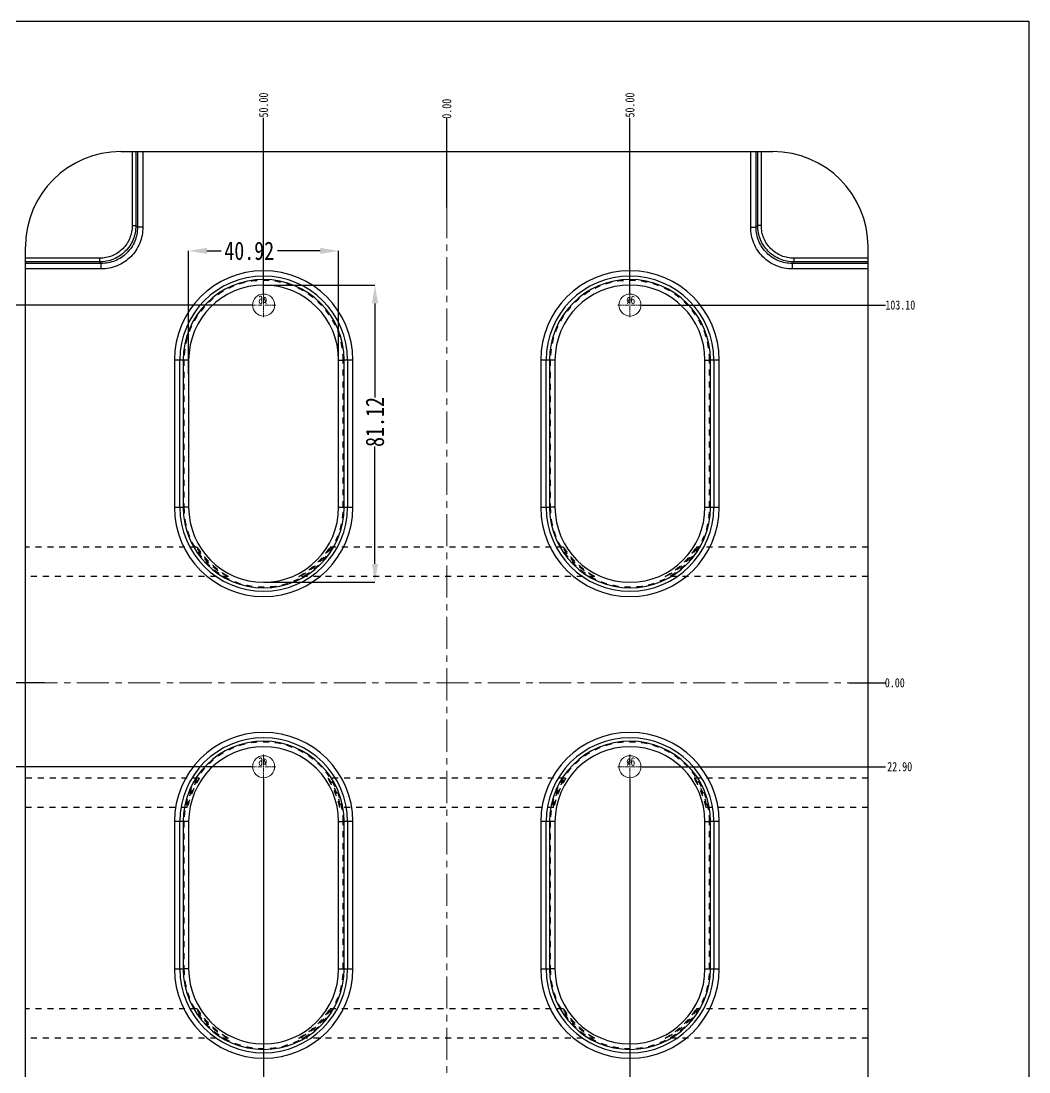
# Model space of a CAD drawing. Header units: millimetres. Extents: x 780 to 4422, y -1506 to 1268.
# Drawn here: x 2434.3 to 2709.4, y -655.5 to -368.7 of the extents above; entities that cross this region are included whole.
import ezdxf

# ---------------------------------------------------------------- set-up
doc = ezdxf.new("R2010")
doc.units = ezdxf.units.MM
doc.header["$LTSCALE"] = 16.335
doc.header["$PDMODE"] = 3
doc.header["$PDSIZE"] = 0.3125
doc.linetypes.add('CENTER', pattern=[0.6, 0.375, -0.075, 0.075, -0.075])
doc.linetypes.add('HIDDEN', pattern=[0.2, 0.1, -0.1])
doc.layers.get('0').update_dxf_attribs({"linetype": 'CONTINUOUS'})
doc.layers.get('Defpoints').update_dxf_attribs({"linetype": 'CONTINUOUS'})
for name, color, linetype, lineweight in [('center', 1, 'CENTER', 9), ('dim', 82, 'CONTINUOUS', 9), ('insert', 85, 'CONTINUOUS', 20)]:
    doc.layers.add(name, color=color, linetype=linetype, lineweight=lineweight)
doc.layers.add('DEFAULT_2', color=8, linetype='HIDDEN')
doc.styles.get("Standard").update_dxf_attribs({"font": 'txt', "width": 0.8})
doc.styles.add('TXT05', font='txt.shx', dxfattribs={"width": 0.5, "bigfont": 'gbcbig.shx'})
doc.dimstyles.get("Standard").update_dxf_attribs({"dimtxt": 0.15625, "dimasz": 0.1875, "dimexe": 0.125, "dimexo": 0.0625, "dimtad": 0, "dimtih": 1, "dimtoh": 1, "dimdsep": 46, "dimtxsty": 'Standard', "dimcen": 0.09, "dimadec": 0, "dimazin": 0, "dimtp": 0.01, "dimtm": 0.01, "dimtfac": 1, "dimtofl": 0, "dimtmove": 0, "dimatfit": 3, "dimfxl": 0, "dimtolj": 1, "dimarcsym": 0})

# ---------------------------------------------------------------- blocks, each defined once
blk = doc.blocks.new('csk_6')
at = {"layer": 'insert', "color": 1, "linetype": 'CENTER', "ltscale": 0.186593}
for p, q in [((0, -3.3), (0, 3.3)), ((-3.3, 0), (3.3, 0))]:
    blk.add_line(p, q, dxfattribs=at)
at = {"layer": 'insert'}
blk.add_circle((0, 0), 3, dxfattribs=at)
at = {"layer": 'insert', "color": 6, "style": 'TXT05', "width": 0.5}
blk.add_text('%%c6', height=2.16, dxfattribs=at).set_placement((-0.9, 0.3))
blk = doc.blocks.new('*D312')
at = {"layer": 'Defpoints', "color": 0}
for p in [(2550.5, -549.3), (2660.29, -549.3), (2670.3, -549.3)]:
    blk.add_point(p, dxfattribs=at)
at = {"layer": 'dim', "color": 4, "lineweight": -2}
blk.add_line((2660.29, -549.3), (2670.3, -549.3), dxfattribs=at)
at = {"layer": 'dim', "color": 6, "insert": (2672.8, -549.3), "char_height": 2.5, "attachment_point": 5}
blk.add_mtext('\\A1;0.00', dxfattribs=at)
blk = doc.blocks.new('*D320')
at = {"layer": 'Defpoints', "color": 0}
for p in [(2603.8, -446.2), (2670.3, -446.2), (2550.5, -549.3)]:
    blk.add_point(p, dxfattribs=at)
at = {"layer": 'dim', "color": 4, "lineweight": -2}
blk.add_line((2603.8, -446.2), (2670.3, -446.2), dxfattribs=at)
at = {"layer": 'dim', "color": 6, "insert": (2674.3, -446.2), "char_height": 2.5, "attachment_point": 5}
blk.add_mtext('\\A1;103.10', dxfattribs=at)
blk = doc.blocks.new('*D321')
at = {"layer": 'Defpoints', "color": 0}
for p in [(2550.5, -549.3), (2603.8, -572.2), (2670.3, -572.2)]:
    blk.add_point(p, dxfattribs=at)
at = {"layer": 'dim', "color": 4, "lineweight": -2}
blk.add_line((2603.8, -572.2), (2670.3, -572.2), dxfattribs=at)
at = {"layer": 'dim', "color": 6, "insert": (2674.14, -572.2), "char_height": 2.5, "attachment_point": 5}
blk.add_mtext('\\A1;22.90', dxfattribs=at)
blk = doc.blocks.new('*D313')
at = {"layer": 'Defpoints', "color": 0}
for p in [(2550.5, -395.11), (2550.5, -419.61), (2550.5, -549.3)]:
    blk.add_point(p, dxfattribs=at)
at = {"layer": 'dim', "color": 4, "lineweight": -2}
blk.add_line((2550.5, -419.61), (2550.5, -395.11), dxfattribs=at)
at = {"layer": 'dim', "color": 6, "insert": (2550.5, -392.61), "char_height": 2.5, "attachment_point": 5, "rotation": 90}
blk.add_mtext('\\A1;0.00', dxfattribs=at)
blk = doc.blocks.new('*D322')
at = {"layer": 'Defpoints', "color": 0}
for p in [(2600.5, -395.11), (2600.5, -442.9), (2550.5, -549.3)]:
    blk.add_point(p, dxfattribs=at)
at = {"layer": 'dim', "color": 4, "lineweight": -2}
blk.add_line((2600.5, -442.9), (2600.5, -395.11), dxfattribs=at)
at = {"layer": 'dim', "color": 6, "insert": (2600.5, -391.61), "char_height": 2.5, "attachment_point": 5, "rotation": 90}
blk.add_mtext('\\A1;50.00', dxfattribs=at)
blk = doc.blocks.new('*D314')
at = {"layer": 'Defpoints', "color": 0}
for p in [(2550.5, -549.3), (2550.5, -687.27), (2550.5, -698.99)]:
    blk.add_point(p, dxfattribs=at)
at = {"layer": 'dim', "color": 4, "lineweight": -2}
blk.add_line((2550.5, -687.27), (2550.5, -698.99), dxfattribs=at)
at = {"layer": 'dim', "color": 6, "insert": (2550.5, -701.49), "char_height": 2.5, "attachment_point": 5, "rotation": 90}
blk.add_mtext('\\A1;0.00', dxfattribs=at)
blk = doc.blocks.new('*D323')
at = {"layer": 'Defpoints', "color": 0}
for p in [(2550.5, -549.3), (2600.5, -575.5), (2600.5, -698.99)]:
    blk.add_point(p, dxfattribs=at)
at = {"layer": 'dim', "color": 4, "lineweight": -2}
blk.add_line((2600.5, -575.5), (2600.5, -698.99), dxfattribs=at)
at = {"layer": 'dim', "color": 6, "insert": (2600.5, -702.49), "char_height": 2.5, "attachment_point": 5, "rotation": 90}
blk.add_mtext('\\A1;50.00', dxfattribs=at)
blk = doc.blocks.new('*D315')
at = {"layer": 'Defpoints', "color": 0}
for p in [(2430.7, -549.3), (2440.71, -549.3), (2550.5, -549.3)]:
    blk.add_point(p, dxfattribs=at)
at = {"layer": 'dim', "color": 4, "lineweight": -2}
blk.add_line((2440.71, -549.3), (2430.7, -549.3), dxfattribs=at)
at = {"layer": 'dim', "color": 6, "insert": (2428.2, -549.3), "char_height": 2.5, "attachment_point": 5}
blk.add_mtext('\\A1;0.00', dxfattribs=at)
blk = doc.blocks.new('*D316')
at = {"layer": 'Defpoints', "color": 0}
for p in [(2430.7, -446.2), (2497.2, -446.2), (2550.5, -549.3)]:
    blk.add_point(p, dxfattribs=at)
at = {"layer": 'dim', "color": 4, "lineweight": -2}
blk.add_line((2497.2, -446.2), (2430.7, -446.2), dxfattribs=at)
at = {"layer": 'dim', "color": 6, "insert": (2426.7, -446.2), "char_height": 2.5, "attachment_point": 5}
blk.add_mtext('\\A1;103.10', dxfattribs=at)
blk = doc.blocks.new('*D317')
at = {"layer": 'Defpoints', "color": 0}
for p in [(2550.5, -549.3), (2430.7, -572.2), (2497.2, -572.2)]:
    blk.add_point(p, dxfattribs=at)
at = {"layer": 'dim', "color": 4, "lineweight": -2}
blk.add_line((2497.2, -572.2), (2430.7, -572.2), dxfattribs=at)
at = {"layer": 'dim', "color": 6, "insert": (2426.87, -572.2), "char_height": 2.5, "attachment_point": 5}
blk.add_mtext('\\A1;22.90', dxfattribs=at)
blk = doc.blocks.new('*D318')
at = {"layer": 'Defpoints', "color": 0}
for p in [(2500.5, -395.11), (2500.5, -442.9), (2550.5, -549.3)]:
    blk.add_point(p, dxfattribs=at)
at = {"layer": 'dim', "color": 4, "lineweight": -2}
blk.add_line((2500.5, -442.9), (2500.5, -395.11), dxfattribs=at)
at = {"layer": 'dim', "color": 6, "insert": (2500.5, -391.61), "char_height": 2.5, "attachment_point": 5, "rotation": 90}
blk.add_mtext('\\A1;50.00', dxfattribs=at)
blk = doc.blocks.new('*D319')
at = {"layer": 'Defpoints', "color": 0}
for p in [(2550.5, -549.3), (2500.5, -575.5), (2500.5, -698.99)]:
    blk.add_point(p, dxfattribs=at)
at = {"layer": 'dim', "color": 4, "lineweight": -2}
blk.add_line((2500.5, -575.5), (2500.5, -698.99), dxfattribs=at)
at = {"layer": 'dim', "color": 6, "insert": (2500.5, -702.49), "char_height": 2.5, "attachment_point": 5, "rotation": 90}
blk.add_mtext('\\A1;50.00', dxfattribs=at)
blk = doc.blocks.new('*D331')
at = {"color": 4, "lineweight": -2}
for p, q in [((2500.5, -440.74), (2530.9, -440.74)), ((2530.9, -445.74), (2530.9, -471.46)), ((2530.9, -516.86), (2530.9, -484.79)), ((2500.5, -521.86), (2530.9, -521.86))]:
    blk.add_line(p, q, dxfattribs=at)
at = {"color": 4}
for points in [[(2530.07, -445.74), (2531.74, -445.74), (2530.9, -440.74)], [(2530.07, -516.86), (2531.74, -516.86), (2530.9, -521.86)]]:
    blk.add_solid(points, dxfattribs=at)
at = {"layer": 'Defpoints', "color": 0}
for p in [(2500.5, -440.74), (2500.5, -521.86), (2530.9, -521.86)]:
    blk.add_point(p, dxfattribs=at)
at = {"color": 6, "insert": (2530.9, -478.12), "char_height": 5, "attachment_point": 5, "rotation": 90}
blk.add_mtext('\\A1;81.12', dxfattribs=at)
blk = doc.blocks.new('*D332')
at = {"color": 4, "lineweight": -2}
for p, q in [((2480.04, -464.94), (2480.04, -431.42)), ((2485.04, -431.42), (2488.92, -431.42)), ((2515.96, -431.42), (2504.25, -431.42)), ((2520.96, -464.94), (2520.96, -431.42))]:
    blk.add_line(p, q, dxfattribs=at)
at = {"color": 4}
for points in [[(2485.04, -430.58), (2485.04, -432.25), (2480.04, -431.42)], [(2515.96, -430.58), (2515.96, -432.25), (2520.96, -431.42)]]:
    blk.add_solid(points, dxfattribs=at)
at = {"layer": 'Defpoints', "color": 0}
for p in [(2480.04, -431.42), (2480.04, -464.94), (2520.96, -464.94)]:
    blk.add_point(p, dxfattribs=at)
at = {"color": 6, "insert": (2496.58, -431.42), "char_height": 5, "attachment_point": 5}
blk.add_mtext('\\A1;40.92', dxfattribs=at)

msp = doc.modelspace()

# ---------------------------------------------------------------- linework, layer by layer
at = {"color": 7, "linetype": 'Continuous'}
for p, q in [((2461.503, -404.298), (2639.503, -404.298)), ((2464.636, -404.298), (2464.636, -424.518)), ((2465.626, -404.298), (2465.626, -424.518)), ((2466.055, -404.298), (2466.055, -424.947)), ((2467.54, -404.298), (2467.54, -424.947)), ((2633.466, -424.947), (2633.466, -404.298)), ((2634.952, -424.947), (2634.952, -404.298)), ((2635.38, -424.518), (2635.38, -404.298)), ((2636.37, -424.518), (2636.37, -404.298)), ((2464.636, -424.518), (2465.626, -424.518)), ((2465.626, -424.518), (2466.055, -424.947)), ((2635.38, -424.518), (2634.952, -424.947)), ((2636.37, -424.518), (2635.38, -424.518)), ((2467.54, -424.947), (2466.055, -424.947)), ((2633.466, -424.947), (2634.952, -424.947)), ((2435.503, -668.298), (2435.503, -430.298)), ((2665.503, -668.298), (2665.503, -430.298)), ((2455.724, -433.431), (2435.503, -433.431)), ((2455.724, -434.421), (2435.503, -434.421)), ((2456.152, -434.849), (2435.503, -434.849)), ((2455.724, -433.431), (2455.724, -434.421)), ((2455.724, -434.421), (2456.152, -434.849)), ((2456.152, -436.335), (2456.152, -434.849)), ((2645.283, -434.421), (2644.854, -434.849)), ((2644.854, -436.335), (2644.854, -434.849)), ((2665.503, -434.849), (2644.854, -434.849)), ((2645.283, -433.431), (2645.283, -434.421)), ((2665.503, -433.431), (2645.283, -433.431)), ((2665.503, -434.421), (2645.283, -434.421)), ((2456.152, -436.335), (2435.503, -436.335)), ((2665.503, -436.335), (2644.854, -436.335)), ((2476.138, -461.198), (2476.138, -501.398)), ((2478.53, -461.198), (2476.138, -461.198)), ((2477.611, -501.398), (2477.611, -461.198)), ((2478.53, -461.198), (2478.53, -501.398)), ((2522.477, -501.398), (2522.477, -461.198)), ((2524.868, -461.198), (2522.477, -461.198)), ((2523.395, -461.198), (2523.395, -501.398)), ((2524.868, -501.398), (2524.868, -461.198)), ((2576.138, -461.198), (2576.138, -501.398)), ((2578.53, -461.198), (2576.138, -461.198)), ((2577.611, -501.398), (2577.611, -461.198)), ((2578.53, -461.198), (2578.53, -501.398)), ((2622.477, -501.398), (2622.477, -461.198)), ((2624.868, -461.198), (2622.477, -461.198)), ((2623.395, -461.198), (2623.395, -501.398)), ((2624.868, -501.398), (2624.868, -461.198)), ((2476.138, -501.398), (2478.53, -501.398)), ((2522.477, -501.398), (2524.868, -501.398)), ((2576.138, -501.398), (2578.53, -501.398)), ((2622.477, -501.398), (2624.868, -501.398)), ((2476.138, -587.198), (2476.138, -627.398)), ((2478.53, -587.198), (2476.138, -587.198)), ((2477.611, -627.398), (2477.611, -587.198)), ((2478.53, -587.198), (2478.53, -627.398)), ((2522.477, -627.398), (2522.477, -587.198)), ((2524.868, -587.198), (2522.477, -587.198)), ((2523.395, -587.198), (2523.395, -627.398)), ((2524.868, -627.398), (2524.868, -587.198)), ((2578.53, -587.198), (2576.138, -587.198)), ((2576.138, -587.198), (2576.138, -627.398)), ((2577.611, -627.398), (2577.611, -587.198)), ((2578.53, -587.198), (2578.53, -627.398)), ((2624.868, -587.198), (2622.477, -587.198)), ((2622.477, -627.398), (2622.477, -587.198)), ((2623.395, -587.198), (2623.395, -627.398)), ((2624.868, -627.398), (2624.868, -587.198)), ((2476.138, -627.398), (2478.53, -627.398)), ((2522.477, -627.398), (2524.868, -627.398)), ((2576.138, -627.398), (2578.53, -627.398)), ((2622.477, -627.398), (2624.868, -627.398))]:
    msp.add_line(p, q, dxfattribs=at)
at = {"color": 2, "linetype": 'Continuous'}
for p, q in [((2480.042, -461.198), (2480.042, -501.398)), ((2520.965, -501.398), (2520.965, -461.198)), ((2580.042, -461.198), (2580.042, -501.398)), ((2620.965, -501.398), (2620.965, -461.198)), ((2480.042, -587.198), (2480.042, -627.398)), ((2520.965, -627.398), (2520.965, -587.198)), ((2580.042, -587.198), (2580.042, -627.398)), ((2620.965, -627.398), (2620.965, -587.198))]:
    msp.add_line(p, q, dxfattribs=at)
msp.add_lwpolyline([(2294.875, -368.669), (2709.429, -368.669), (2709.429, -817.782), (2294.875, -817.782)], close=True)
at = {"color": 7, "linetype": 'Continuous'}
for centre, radius, start, end in [((2461.503, -430.298), 26, 90, 180), ((2639.503, -430.298), 26, 0, 90), ((2500.503, -461.198), 24.365, 0, 180), ((2500.503, -461.198), 22.892, 0, 180), ((2600.503, -461.198), 24.365, 0, 180), ((2600.503, -461.198), 22.892, 0, 180), ((2500.503, -461.198), 21.973, 0, 180), ((2600.503, -461.198), 21.973, 0, 180), ((2500.503, -501.398), 24.365, 180, 0), ((2500.503, -501.398), 22.892, 180, 0), ((2500.503, -501.398), 21.973, 180, 0), ((2600.503, -501.398), 24.365, 180, 0), ((2600.503, -501.398), 22.892, 180, 0), ((2600.503, -501.398), 21.973, 180, 0), ((2500.503, -587.198), 24.365, 0, 180), ((2500.503, -587.198), 22.892, 0, 180), ((2600.503, -587.198), 24.365, 0, 180), ((2600.503, -587.198), 22.892, 0, 180), ((2500.503, -587.198), 21.973, 0, 180), ((2600.503, -587.198), 21.973, 0, 180), ((2500.503, -627.398), 24.365, 180, 0), ((2500.503, -627.398), 22.892, 180, 0), ((2500.503, -627.398), 21.973, 180, 0), ((2600.503, -627.398), 24.365, 180, 0), ((2600.503, -627.398), 22.892, 180, 0), ((2600.503, -627.398), 21.973, 180, 0)]:
    msp.add_arc(centre, radius, start, end, dxfattribs=at)
at = {"color": 2, "linetype": 'Continuous'}
for centre, start, end in [((2500.503, -461.198), 0, 180), ((2600.503, -461.198), 0, 180), ((2500.503, -501.398), 180, 0), ((2600.503, -501.398), 180, 0), ((2500.503, -587.198), 0, 180), ((2600.503, -587.198), 0, 180), ((2500.503, -627.398), 180, 0), ((2600.503, -627.398), 180, 0)]:
    msp.add_arc(centre, 20.461, start, end, dxfattribs=at)
at = {"color": 7, "linetype": 'Continuous'}
for points, knots in [([(2465.626, -424.518), (2465.625, -425.166), (2465.497, -426.465), (2464.932, -428.336), (2464.012, -430.061), (2462.772, -431.572), (2461.261, -432.81), (2459.537, -433.728), (2457.668, -434.292), (2456.371, -434.42), (2455.724, -434.421)], [0, 0, 0, 0, 0.1250891, 0.2501983, 0.3752404, 0.5002489, 0.6252094, 0.7501375, 0.8750523, 1, 1, 1, 1]), ([(2464.636, -424.518), (2464.636, -425.102), (2464.523, -426.271), (2464.017, -427.958), (2463.19, -429.513), (2462.075, -430.874), (2460.713, -431.988), (2459.159, -432.813), (2457.475, -433.318), (2456.306, -433.431), (2455.724, -433.431)], [0, 0, 0, 0, 0.1250949, 0.2502055, 0.3752456, 0.5002499, 0.6252059, 0.7501311, 0.8750468, 1, 1, 1, 1]), ([(2645.283, -434.421), (2644.635, -434.42), (2643.336, -434.291), (2641.465, -433.726), (2639.74, -432.806), (2638.229, -431.567), (2636.991, -430.056), (2636.073, -428.331), (2635.509, -426.462), (2635.381, -425.165), (2635.38, -424.518)], [0, 0, 0, 0, 0.1250891, 0.2501983, 0.3752404, 0.5002489, 0.6252094, 0.7501375, 0.8750523, 1, 1, 1, 1]), ([(2645.283, -433.431), (2644.699, -433.431), (2643.529, -433.317), (2641.843, -432.811), (2640.288, -431.985), (2638.927, -430.869), (2637.812, -429.508), (2636.988, -427.954), (2636.483, -426.269), (2636.37, -425.101), (2636.37, -424.518)], [0, 0, 0, 0, 0.1250949, 0.2502055, 0.3752456, 0.5002499, 0.6252059, 0.7501311, 0.8750468, 1, 1, 1, 1]), ([(2466.055, -424.947), (2466.056, -425.595), (2465.935, -426.895), (2465.378, -428.772), (2464.463, -430.503), (2463.223, -432.018), (2461.708, -433.258), (2459.977, -434.173), (2458.101, -434.729), (2456.8, -434.851), (2456.152, -434.849)], [0, 0, 0, 0, 0.1249889, 0.2500168, 0.3750169, 0.5000352, 0.6250389, 0.7500061, 0.8750081, 1, 1, 1, 1]), ([(2467.54, -424.947), (2467.54, -425.691), (2467.396, -427.185), (2466.75, -429.339), (2465.695, -431.325), (2464.27, -433.065), (2462.53, -434.49), (2460.544, -435.545), (2458.39, -436.19), (2456.897, -436.335), (2456.152, -436.335)], [0, 0, 0, 0, 0.125, 0.2500298, 0.3750251, 0.5000349, 0.6250302, 0.749993, 0.874997, 1, 1, 1, 1]), ([(2644.854, -436.335), (2644.11, -436.335), (2642.616, -436.19), (2640.462, -435.545), (2638.476, -434.489), (2636.736, -433.065), (2635.311, -431.325), (2634.256, -429.338), (2633.611, -427.185), (2633.466, -425.691), (2633.466, -424.947)], [0, 0, 0, 0, 0.125, 0.2500298, 0.3750251, 0.5000349, 0.6250302, 0.749993, 0.874997, 1, 1, 1, 1]), ([(2644.854, -434.849), (2644.206, -434.851), (2642.905, -434.729), (2641.029, -434.172), (2639.298, -433.257), (2637.782, -432.018), (2636.543, -430.502), (2635.628, -428.771), (2635.072, -426.895), (2634.95, -425.595), (2634.952, -424.947)], [0, 0, 0, 0, 0.1249889, 0.2500168, 0.3750169, 0.5000352, 0.6250389, 0.7500061, 0.8750081, 1, 1, 1, 1])]:
    msp.add_open_spline(points, degree=3, knots=knots, dxfattribs=at)
at = {"layer": 'center', "color": 1, "linetype": 'CENTER', "ltscale": 1.430548}
for p, q in [((2550.503, -694.298), (2550.503, -404.298)), ((2435.503, -549.298), (2665.503, -549.298))]:
    msp.add_line(p, q, dxfattribs=at)
at = {"layer": 'DEFAULT_2', "color": 8, "linetype": 'HIDDEN'}
for p, q in [((2478.768, -461.198), (2478.768, -501.398)), ((2480.042, -461.198), (2478.768, -461.198)), ((2520.965, -461.198), (2522.238, -461.198)), ((2522.238, -501.398), (2522.238, -461.198)), ((2578.768, -461.198), (2578.768, -501.398)), ((2580.042, -461.198), (2578.768, -461.198)), ((2620.965, -461.198), (2622.238, -461.198)), ((2622.238, -501.398), (2622.238, -461.198)), ((2480.042, -501.398), (2478.768, -501.398)), ((2520.965, -501.398), (2522.238, -501.398)), ((2580.042, -501.398), (2578.768, -501.398)), ((2620.965, -501.398), (2622.238, -501.398)), ((2482.307, -512.298), (2435.503, -512.298)), ((2582.307, -512.298), (2518.699, -512.298)), ((2665.503, -512.298), (2618.699, -512.298)), ((2490.875, -520.298), (2435.503, -520.298)), ((2590.875, -520.298), (2510.131, -520.298)), ((2665.503, -520.298), (2610.131, -520.298)), ((2482.945, -575.298), (2435.503, -575.298)), ((2582.945, -575.298), (2518.061, -575.298)), ((2665.503, -575.298), (2618.061, -575.298)), ((2479.654, -583.298), (2435.503, -583.298)), ((2579.654, -583.298), (2521.352, -583.298)), ((2665.503, -583.298), (2621.352, -583.298)), ((2478.768, -587.198), (2478.768, -627.398)), ((2480.042, -587.198), (2478.768, -587.198)), ((2520.965, -587.198), (2522.238, -587.198)), ((2522.238, -627.398), (2522.238, -587.198)), ((2580.042, -587.198), (2578.768, -587.198)), ((2578.768, -587.198), (2578.768, -627.398)), ((2620.965, -587.198), (2622.238, -587.198)), ((2622.238, -627.398), (2622.238, -587.198)), ((2480.042, -627.398), (2478.768, -627.398)), ((2520.965, -627.398), (2522.238, -627.398)), ((2580.042, -627.398), (2578.768, -627.398)), ((2620.965, -627.398), (2622.238, -627.398)), ((2482.307, -638.298), (2435.503, -638.298)), ((2582.307, -638.298), (2518.699, -638.298)), ((2665.503, -638.298), (2618.699, -638.298)), ((2490.875, -646.298), (2435.503, -646.298)), ((2590.875, -646.298), (2510.131, -646.298)), ((2665.503, -646.298), (2610.131, -646.298))]:
    msp.add_line(p, q, dxfattribs=at)
for centre, start, end in [((2500.503, -461.198), 360, 180), ((2600.503, -461.198), 360, 180), ((2500.503, -501.398), 180, 0), ((2600.503, -501.398), 180, 0), ((2500.503, -587.198), 360, 180), ((2600.503, -587.198), 360, 180), ((2500.503, -627.398), 180, 0), ((2600.503, -627.398), 180, 0)]:
    msp.add_arc(centre, 21.735, start, end, dxfattribs=at)
for points, knots in [([(2490.875, -520.298), (2490.864, -520.298), (2490.832, -520.287), (2490.773, -520.266), (2490.69, -520.231), (2490.543, -520.166), (2490.325, -520.063), (2490.035, -519.916), (2489.716, -519.745), (2489.254, -519.484), (2488.652, -519.117), (2487.921, -518.624), (2487.182, -518.074), (2486.448, -517.472), (2485.731, -516.822), (2485.04, -516.132), (2484.39, -515.412), (2483.795, -514.684), (2483.351, -514.08), (2483.038, -513.618), (2482.837, -513.306), (2482.666, -513.025), (2482.525, -512.78), (2482.421, -512.589), (2482.345, -512.428), (2482.315, -512.366), (2482.297, -512.298), (2482.307, -512.298)], [0, 0, 0, 0, 0.0028823, 0.008274, 0.0158617, 0.0253176, 0.048712, 0.0763695, 0.1069498, 0.13966, 0.2095999, 0.2838047, 0.3610863, 0.4406935, 0.5219553, 0.60406, 0.6858437, 0.7653898, 0.8399159, 0.8740558, 0.9053553, 0.9331574, 0.9568009, 0.975714, 0.9893819, 0.9974473, 1, 1, 1, 1]), ([(2482.307, -512.298), (2482.313, -512.298), (2482.327, -512.309), (2482.349, -512.331), (2482.381, -512.369), (2482.442, -512.445), (2482.537, -512.575), (2482.674, -512.766), (2482.842, -513.001), (2483.037, -513.272), (2483.258, -513.573), (2483.593, -514.016), (2484.057, -514.6), (2484.664, -515.31), (2485.32, -516.018), (2486.011, -516.704), (2486.726, -517.356), (2487.454, -517.966), (2488.184, -518.529), (2488.792, -518.961), (2489.267, -519.28), (2489.608, -519.5), (2489.932, -519.703), (2490.232, -519.885), (2490.461, -520.023), (2490.621, -520.119), (2490.706, -520.171), (2490.764, -520.207), (2490.799, -520.23), (2490.829, -520.249), (2490.851, -520.265), (2490.868, -520.279), (2490.877, -520.287), (2490.883, -520.297), (2490.877, -520.298), (2490.875, -520.298)], [0, 0, 0, 0, 0.0013796, 0.0041225, 0.0082679, 0.0137984, 0.0288893, 0.0489822, 0.0735265, 0.1019564, 0.1336739, 0.168077, 0.2428255, 0.3225857, 0.4047047, 0.4873584, 0.5693535, 0.649802, 0.7279459, 0.8028803, 0.8387236, 0.8731384, 0.905662, 0.935654, 0.962011, 0.9733476, 0.9830304, 0.9871438, 0.9907148, 0.9937078, 0.9960974, 0.9978614, 0.9989854, 0.9995058, 1, 1, 1, 1]), ([(2510.131, -520.298), (2510.129, -520.298), (2510.123, -520.297), (2510.129, -520.287), (2510.138, -520.279), (2510.155, -520.265), (2510.178, -520.249), (2510.207, -520.23), (2510.243, -520.207), (2510.301, -520.171), (2510.385, -520.119), (2510.546, -520.023), (2510.775, -519.885), (2511.074, -519.703), (2511.398, -519.5), (2511.739, -519.28), (2512.215, -518.961), (2512.823, -518.529), (2513.553, -517.966), (2514.28, -517.356), (2514.995, -516.704), (2515.687, -516.018), (2516.343, -515.31), (2516.949, -514.6), (2517.413, -514.016), (2517.748, -513.573), (2517.969, -513.272), (2518.165, -513.001), (2518.332, -512.766), (2518.469, -512.575), (2518.565, -512.445), (2518.625, -512.369), (2518.657, -512.331), (2518.68, -512.309), (2518.694, -512.298), (2518.699, -512.298)], [0, 0, 0, 0, 0.0004941, 0.0010146, 0.0021388, 0.0039029, 0.0062927, 0.0092856, 0.0128564, 0.0169695, 0.0266521, 0.0379894, 0.0643486, 0.0943404, 0.1268646, 0.1612776, 0.1971199, 0.2720525, 0.3501952, 0.4306424, 0.5126358, 0.5952888, 0.6774065, 0.7571706, 0.8319211, 0.8663257, 0.8980438, 0.9264739, 0.9510181, 0.9711107, 0.9862012, 0.9917318, 0.9958773, 0.9986204, 1, 1, 1, 1]), ([(2518.699, -512.298), (2518.709, -512.298), (2518.691, -512.366), (2518.661, -512.428), (2518.585, -512.589), (2518.481, -512.78), (2518.341, -513.025), (2518.17, -513.306), (2517.969, -513.618), (2517.655, -514.079), (2517.211, -514.684), (2516.617, -515.412), (2515.966, -516.132), (2515.276, -516.822), (2514.558, -517.472), (2513.824, -518.074), (2513.085, -518.624), (2512.354, -519.117), (2511.752, -519.484), (2511.29, -519.745), (2510.971, -519.916), (2510.681, -520.063), (2510.463, -520.166), (2510.316, -520.231), (2510.233, -520.266), (2510.174, -520.287), (2510.142, -520.298), (2510.131, -520.298)], [0, 0, 0, 0, 0.0025523, 0.0106166, 0.024282, 0.0431899, 0.0668305, 0.094629, 0.1259239, 0.1600617, 0.2345919, 0.3141414, 0.39593, 0.4780386, 0.5593032, 0.6389129, 0.7161961, 0.7904025, 0.8603442, 0.8930523, 0.9236321, 0.9512876, 0.9746819, 0.9841381, 0.991726, 0.9971177, 1, 1, 1, 1]), ([(2590.875, -520.298), (2590.864, -520.298), (2590.832, -520.287), (2590.773, -520.266), (2590.69, -520.231), (2590.543, -520.166), (2590.325, -520.063), (2590.035, -519.916), (2589.716, -519.745), (2589.254, -519.484), (2588.652, -519.117), (2587.921, -518.624), (2587.182, -518.074), (2586.448, -517.472), (2585.731, -516.822), (2585.04, -516.132), (2584.39, -515.412), (2583.795, -514.684), (2583.351, -514.08), (2583.038, -513.618), (2582.837, -513.306), (2582.666, -513.025), (2582.525, -512.78), (2582.421, -512.589), (2582.345, -512.428), (2582.315, -512.366), (2582.297, -512.298), (2582.307, -512.298)], [0, 0, 0, 0, 0.0028823, 0.008274, 0.0158617, 0.0253176, 0.048712, 0.0763695, 0.1069498, 0.13966, 0.2095999, 0.2838047, 0.3610863, 0.4406935, 0.5219553, 0.60406, 0.6858437, 0.7653898, 0.8399159, 0.8740558, 0.9053553, 0.9331574, 0.9568009, 0.975714, 0.9893819, 0.9974473, 1, 1, 1, 1]), ([(2582.307, -512.298), (2582.313, -512.298), (2582.327, -512.309), (2582.349, -512.331), (2582.381, -512.369), (2582.442, -512.445), (2582.537, -512.575), (2582.674, -512.766), (2582.842, -513.001), (2583.037, -513.272), (2583.258, -513.573), (2583.593, -514.016), (2584.057, -514.6), (2584.664, -515.31), (2585.32, -516.018), (2586.011, -516.704), (2586.726, -517.356), (2587.454, -517.966), (2588.184, -518.529), (2588.792, -518.961), (2589.267, -519.28), (2589.608, -519.5), (2589.932, -519.703), (2590.232, -519.885), (2590.461, -520.023), (2590.621, -520.119), (2590.706, -520.171), (2590.764, -520.207), (2590.799, -520.23), (2590.829, -520.249), (2590.851, -520.265), (2590.868, -520.279), (2590.877, -520.287), (2590.883, -520.297), (2590.877, -520.298), (2590.875, -520.298)], [0, 0, 0, 0, 0.0013796, 0.0041225, 0.0082679, 0.0137984, 0.0288893, 0.0489822, 0.0735265, 0.1019564, 0.1336739, 0.168077, 0.2428255, 0.3225857, 0.4047047, 0.4873584, 0.5693535, 0.649802, 0.7279459, 0.8028803, 0.8387236, 0.8731384, 0.905662, 0.935654, 0.962011, 0.9733476, 0.9830304, 0.9871438, 0.9907148, 0.9937078, 0.9960974, 0.9978614, 0.9989854, 0.9995058, 1, 1, 1, 1]), ([(2610.131, -520.298), (2610.129, -520.298), (2610.123, -520.297), (2610.129, -520.287), (2610.138, -520.279), (2610.155, -520.265), (2610.178, -520.249), (2610.207, -520.23), (2610.243, -520.207), (2610.301, -520.171), (2610.385, -520.119), (2610.546, -520.023), (2610.775, -519.885), (2611.074, -519.703), (2611.398, -519.5), (2611.739, -519.28), (2612.215, -518.961), (2612.823, -518.529), (2613.553, -517.966), (2614.28, -517.356), (2614.995, -516.704), (2615.687, -516.018), (2616.343, -515.31), (2616.949, -514.6), (2617.413, -514.016), (2617.748, -513.573), (2617.969, -513.272), (2618.165, -513.001), (2618.332, -512.766), (2618.469, -512.575), (2618.565, -512.445), (2618.625, -512.369), (2618.657, -512.331), (2618.68, -512.309), (2618.694, -512.298), (2618.699, -512.298)], [0, 0, 0, 0, 0.0004941, 0.0010146, 0.0021388, 0.0039029, 0.0062927, 0.0092856, 0.0128564, 0.0169695, 0.0266521, 0.0379894, 0.0643486, 0.0943404, 0.1268646, 0.1612776, 0.1971199, 0.2720525, 0.3501952, 0.4306424, 0.5126358, 0.5952888, 0.6774065, 0.7571706, 0.8319211, 0.8663257, 0.8980438, 0.9264739, 0.9510181, 0.9711107, 0.9862012, 0.9917318, 0.9958773, 0.9986204, 1, 1, 1, 1]), ([(2618.699, -512.298), (2618.709, -512.298), (2618.691, -512.366), (2618.661, -512.428), (2618.585, -512.589), (2618.481, -512.78), (2618.341, -513.025), (2618.17, -513.306), (2617.969, -513.618), (2617.655, -514.079), (2617.211, -514.684), (2616.617, -515.412), (2615.966, -516.132), (2615.276, -516.822), (2614.558, -517.472), (2613.824, -518.074), (2613.085, -518.624), (2612.354, -519.117), (2611.752, -519.484), (2611.29, -519.745), (2610.971, -519.916), (2610.681, -520.063), (2610.463, -520.166), (2610.316, -520.231), (2610.233, -520.266), (2610.174, -520.287), (2610.142, -520.298), (2610.131, -520.298)], [0, 0, 0, 0, 0.0025523, 0.0106166, 0.024282, 0.0431899, 0.0668305, 0.094629, 0.1259239, 0.1600617, 0.2345919, 0.3141414, 0.39593, 0.4780386, 0.5593032, 0.6389129, 0.7161961, 0.7904025, 0.8603442, 0.8930523, 0.9236321, 0.9512876, 0.9746819, 0.9841381, 0.991726, 0.9971177, 1, 1, 1, 1]), ([(2479.654, -583.298), (2479.646, -583.298), (2479.64, -583.257), (2479.64, -583.204), (2479.647, -583.094), (2479.663, -582.953), (2479.688, -582.77), (2479.738, -582.458), (2479.83, -581.992), (2479.982, -581.361), (2480.183, -580.656), (2480.43, -579.909), (2480.72, -579.153), (2481.041, -578.413), (2481.382, -577.712), (2481.73, -577.069), (2482.02, -576.579), (2482.243, -576.228), (2482.395, -576), (2482.534, -575.799), (2482.657, -575.629), (2482.762, -575.493), (2482.836, -575.401), (2482.884, -575.348), (2482.91, -575.321), (2482.929, -575.305), (2482.94, -575.298), (2482.945, -575.298)], [0, 0, 0, 0, 0.0026936, 0.0098726, 0.0217618, 0.0382978, 0.059293, 0.0845415, 0.1466164, 0.2217124, 0.3064405, 0.3972144, 0.4905332, 0.5833457, 0.672983, 0.7570897, 0.8333246, 0.8677055, 0.8990856, 0.9270634, 0.9511914, 0.9709711, 0.9859102, 0.9914427, 0.9956391, 0.9984792, 1, 1, 1, 1]), ([(2482.945, -575.298), (2482.952, -575.298), (2482.947, -575.325), (2482.938, -575.347), (2482.912, -575.406), (2482.864, -575.496), (2482.788, -575.637), (2482.69, -575.81), (2482.524, -576.102), (2482.285, -576.53), (2481.975, -577.109), (2481.647, -577.761), (2481.318, -578.468), (2481.001, -579.208), (2480.708, -579.96), (2480.447, -580.697), (2480.223, -581.392), (2480.064, -581.93), (2479.956, -582.316), (2479.888, -582.563), (2479.829, -582.777), (2479.778, -582.957), (2479.737, -583.099), (2479.704, -583.201), (2479.68, -583.263), (2479.665, -583.29), (2479.657, -583.298), (2479.654, -583.298)], [0, 0, 0, 0, 0.0024531, 0.005641, 0.0102092, 0.0234391, 0.0418643, 0.0649988, 0.0923396, 0.1577239, 0.2343783, 0.3193108, 0.409855, 0.5034651, 0.597383, 0.6885849, 0.7737005, 0.8492961, 0.8824824, 0.9121061, 0.9378162, 0.9593349, 0.9764405, 0.9889326, 0.9967226, 0.9988769, 1, 1, 1, 1]), ([(2521.352, -583.298), (2521.349, -583.298), (2521.341, -583.29), (2521.326, -583.263), (2521.302, -583.201), (2521.269, -583.099), (2521.228, -582.957), (2521.178, -582.777), (2521.119, -582.563), (2521.051, -582.316), (2520.942, -581.93), (2520.783, -581.392), (2520.56, -580.697), (2520.299, -579.96), (2520.005, -579.208), (2519.689, -578.468), (2519.359, -577.761), (2519.031, -577.109), (2518.722, -576.53), (2518.482, -576.102), (2518.317, -575.81), (2518.219, -575.637), (2518.142, -575.496), (2518.094, -575.406), (2518.069, -575.347), (2518.059, -575.325), (2518.054, -575.298), (2518.061, -575.298)], [0, 0, 0, 0, 0.0011231, 0.0032774, 0.0110674, 0.0235595, 0.0406651, 0.0621838, 0.0878939, 0.1175176, 0.1507039, 0.2262995, 0.3114151, 0.402617, 0.4965349, 0.590145, 0.6806892, 0.7656217, 0.8422761, 0.9076604, 0.9350012, 0.9581357, 0.9765609, 0.9897908, 0.994359, 0.9975469, 1, 1, 1, 1]), ([(2518.061, -575.298), (2518.066, -575.298), (2518.077, -575.305), (2518.096, -575.321), (2518.122, -575.348), (2518.17, -575.401), (2518.244, -575.493), (2518.349, -575.629), (2518.472, -575.799), (2518.611, -576), (2518.763, -576.228), (2518.986, -576.579), (2519.277, -577.069), (2519.624, -577.712), (2519.965, -578.413), (2520.286, -579.153), (2520.576, -579.909), (2520.824, -580.656), (2521.025, -581.361), (2521.176, -581.992), (2521.268, -582.458), (2521.319, -582.77), (2521.344, -582.953), (2521.359, -583.094), (2521.366, -583.204), (2521.366, -583.257), (2521.36, -583.298), (2521.352, -583.298)], [0, 0, 0, 0, 0.0015208, 0.0043609, 0.0085573, 0.0140898, 0.0290289, 0.0488086, 0.0729366, 0.1009144, 0.1322945, 0.1666754, 0.2429103, 0.327017, 0.4166543, 0.5094668, 0.6027856, 0.6935595, 0.7782876, 0.8533836, 0.9154585, 0.940707, 0.9617022, 0.9782382, 0.9901274, 0.9973064, 1, 1, 1, 1]), ([(2579.654, -583.298), (2579.646, -583.298), (2579.64, -583.257), (2579.64, -583.204), (2579.647, -583.094), (2579.663, -582.953), (2579.688, -582.77), (2579.738, -582.458), (2579.83, -581.992), (2579.982, -581.361), (2580.183, -580.656), (2580.43, -579.909), (2580.72, -579.153), (2581.041, -578.413), (2581.382, -577.712), (2581.73, -577.069), (2582.02, -576.579), (2582.243, -576.228), (2582.395, -576), (2582.534, -575.799), (2582.657, -575.629), (2582.762, -575.493), (2582.836, -575.401), (2582.884, -575.348), (2582.91, -575.321), (2582.929, -575.305), (2582.94, -575.298), (2582.945, -575.298)], [0, 0, 0, 0, 0.0026936, 0.0098726, 0.0217618, 0.0382978, 0.059293, 0.0845415, 0.1466164, 0.2217124, 0.3064405, 0.3972144, 0.4905332, 0.5833457, 0.672983, 0.7570897, 0.8333246, 0.8677055, 0.8990856, 0.9270634, 0.9511914, 0.9709711, 0.9859102, 0.9914427, 0.9956391, 0.9984792, 1, 1, 1, 1]), ([(2582.945, -575.298), (2582.952, -575.298), (2582.947, -575.325), (2582.938, -575.347), (2582.912, -575.406), (2582.864, -575.496), (2582.788, -575.637), (2582.69, -575.81), (2582.524, -576.102), (2582.285, -576.53), (2581.975, -577.109), (2581.647, -577.761), (2581.318, -578.468), (2581.001, -579.208), (2580.708, -579.96), (2580.447, -580.697), (2580.223, -581.392), (2580.064, -581.93), (2579.956, -582.316), (2579.888, -582.563), (2579.829, -582.777), (2579.778, -582.957), (2579.737, -583.099), (2579.704, -583.201), (2579.68, -583.263), (2579.665, -583.29), (2579.657, -583.298), (2579.654, -583.298)], [0, 0, 0, 0, 0.0024531, 0.005641, 0.0102092, 0.0234391, 0.0418643, 0.0649988, 0.0923396, 0.1577239, 0.2343783, 0.3193108, 0.409855, 0.5034651, 0.597383, 0.6885849, 0.7737005, 0.8492961, 0.8824824, 0.9121061, 0.9378162, 0.9593349, 0.9764405, 0.9889326, 0.9967226, 0.9988769, 1, 1, 1, 1]), ([(2621.352, -583.298), (2621.349, -583.298), (2621.341, -583.29), (2621.326, -583.263), (2621.302, -583.201), (2621.269, -583.099), (2621.228, -582.957), (2621.178, -582.777), (2621.119, -582.563), (2621.051, -582.316), (2620.942, -581.93), (2620.783, -581.392), (2620.56, -580.697), (2620.299, -579.96), (2620.005, -579.208), (2619.689, -578.468), (2619.359, -577.761), (2619.031, -577.109), (2618.722, -576.53), (2618.482, -576.102), (2618.317, -575.81), (2618.219, -575.637), (2618.142, -575.496), (2618.094, -575.406), (2618.069, -575.347), (2618.059, -575.325), (2618.054, -575.298), (2618.061, -575.298)], [0, 0, 0, 0, 0.0011231, 0.0032774, 0.0110674, 0.0235595, 0.0406651, 0.0621838, 0.0878939, 0.1175176, 0.1507039, 0.2262995, 0.3114151, 0.402617, 0.4965349, 0.590145, 0.6806892, 0.7656217, 0.8422761, 0.9076604, 0.9350012, 0.9581357, 0.9765609, 0.9897908, 0.994359, 0.9975469, 1, 1, 1, 1]), ([(2618.061, -575.298), (2618.066, -575.298), (2618.077, -575.305), (2618.096, -575.321), (2618.122, -575.348), (2618.17, -575.401), (2618.244, -575.493), (2618.349, -575.629), (2618.472, -575.799), (2618.611, -576), (2618.763, -576.228), (2618.986, -576.579), (2619.277, -577.069), (2619.624, -577.712), (2619.965, -578.413), (2620.286, -579.153), (2620.576, -579.909), (2620.824, -580.656), (2621.025, -581.361), (2621.176, -581.992), (2621.268, -582.458), (2621.319, -582.77), (2621.344, -582.953), (2621.359, -583.094), (2621.366, -583.204), (2621.366, -583.257), (2621.36, -583.298), (2621.352, -583.298)], [0, 0, 0, 0, 0.0015208, 0.0043609, 0.0085573, 0.0140898, 0.0290289, 0.0488086, 0.0729366, 0.1009144, 0.1322945, 0.1666754, 0.2429103, 0.327017, 0.4166543, 0.5094668, 0.6027856, 0.6935595, 0.7782876, 0.8533836, 0.9154585, 0.940707, 0.9617022, 0.9782382, 0.9901274, 0.9973064, 1, 1, 1, 1]), ([(2490.875, -646.298), (2490.864, -646.298), (2490.832, -646.287), (2490.773, -646.266), (2490.69, -646.231), (2490.543, -646.166), (2490.325, -646.063), (2490.035, -645.916), (2489.716, -645.745), (2489.254, -645.484), (2488.652, -645.117), (2487.921, -644.624), (2487.182, -644.074), (2486.448, -643.472), (2485.731, -642.822), (2485.04, -642.132), (2484.39, -641.412), (2483.795, -640.684), (2483.351, -640.08), (2483.038, -639.618), (2482.837, -639.306), (2482.666, -639.025), (2482.525, -638.78), (2482.421, -638.589), (2482.345, -638.428), (2482.315, -638.366), (2482.297, -638.298), (2482.307, -638.298)], [0, 0, 0, 0, 0.0028823, 0.008274, 0.0158617, 0.0253176, 0.048712, 0.0763695, 0.1069498, 0.13966, 0.2095999, 0.2838047, 0.3610863, 0.4406935, 0.5219553, 0.60406, 0.6858437, 0.7653898, 0.8399159, 0.8740558, 0.9053553, 0.9331574, 0.9568009, 0.975714, 0.9893819, 0.9974473, 1, 1, 1, 1]), ([(2482.307, -638.298), (2482.313, -638.298), (2482.327, -638.309), (2482.349, -638.331), (2482.381, -638.369), (2482.442, -638.445), (2482.537, -638.575), (2482.674, -638.766), (2482.842, -639.001), (2483.037, -639.272), (2483.258, -639.573), (2483.593, -640.016), (2484.057, -640.6), (2484.664, -641.31), (2485.32, -642.018), (2486.011, -642.704), (2486.726, -643.356), (2487.454, -643.966), (2488.184, -644.529), (2488.792, -644.961), (2489.267, -645.28), (2489.608, -645.5), (2489.932, -645.703), (2490.232, -645.885), (2490.461, -646.023), (2490.621, -646.119), (2490.706, -646.171), (2490.764, -646.207), (2490.799, -646.23), (2490.829, -646.249), (2490.851, -646.265), (2490.868, -646.279), (2490.877, -646.287), (2490.883, -646.297), (2490.877, -646.298), (2490.875, -646.298)], [0, 0, 0, 0, 0.0013796, 0.0041225, 0.0082679, 0.0137984, 0.0288893, 0.0489822, 0.0735265, 0.1019564, 0.1336739, 0.168077, 0.2428255, 0.3225857, 0.4047047, 0.4873584, 0.5693535, 0.649802, 0.7279459, 0.8028803, 0.8387236, 0.8731384, 0.905662, 0.935654, 0.962011, 0.9733476, 0.9830304, 0.9871438, 0.9907148, 0.9937078, 0.9960974, 0.9978614, 0.9989854, 0.9995058, 1, 1, 1, 1]), ([(2510.131, -646.298), (2510.129, -646.298), (2510.123, -646.297), (2510.129, -646.287), (2510.138, -646.279), (2510.155, -646.265), (2510.178, -646.249), (2510.207, -646.23), (2510.243, -646.207), (2510.301, -646.171), (2510.385, -646.119), (2510.546, -646.023), (2510.775, -645.885), (2511.074, -645.703), (2511.398, -645.5), (2511.739, -645.28), (2512.215, -644.961), (2512.823, -644.529), (2513.553, -643.966), (2514.28, -643.356), (2514.995, -642.704), (2515.687, -642.018), (2516.343, -641.31), (2516.949, -640.6), (2517.413, -640.016), (2517.748, -639.573), (2517.969, -639.272), (2518.165, -639.001), (2518.332, -638.766), (2518.469, -638.575), (2518.565, -638.445), (2518.625, -638.369), (2518.657, -638.331), (2518.68, -638.309), (2518.694, -638.298), (2518.699, -638.298)], [0, 0, 0, 0, 0.0004941, 0.0010146, 0.0021388, 0.0039029, 0.0062927, 0.0092856, 0.0128564, 0.0169695, 0.0266521, 0.0379894, 0.0643486, 0.0943404, 0.1268646, 0.1612776, 0.1971199, 0.2720525, 0.3501952, 0.4306424, 0.5126358, 0.5952888, 0.6774065, 0.7571706, 0.8319211, 0.8663257, 0.8980438, 0.9264739, 0.9510181, 0.9711107, 0.9862012, 0.9917318, 0.9958773, 0.9986204, 1, 1, 1, 1]), ([(2518.699, -638.298), (2518.709, -638.298), (2518.691, -638.366), (2518.661, -638.428), (2518.585, -638.589), (2518.481, -638.78), (2518.341, -639.025), (2518.17, -639.306), (2517.969, -639.618), (2517.655, -640.079), (2517.211, -640.684), (2516.617, -641.412), (2515.966, -642.132), (2515.276, -642.822), (2514.558, -643.472), (2513.824, -644.074), (2513.085, -644.624), (2512.354, -645.117), (2511.752, -645.484), (2511.29, -645.745), (2510.971, -645.916), (2510.681, -646.063), (2510.463, -646.166), (2510.316, -646.231), (2510.233, -646.266), (2510.174, -646.287), (2510.142, -646.298), (2510.131, -646.298)], [0, 0, 0, 0, 0.0025523, 0.0106166, 0.024282, 0.0431899, 0.0668305, 0.094629, 0.1259239, 0.1600617, 0.2345919, 0.3141414, 0.39593, 0.4780386, 0.5593032, 0.6389129, 0.7161961, 0.7904025, 0.8603442, 0.8930523, 0.9236321, 0.9512876, 0.9746819, 0.9841381, 0.991726, 0.9971177, 1, 1, 1, 1]), ([(2590.875, -646.298), (2590.864, -646.298), (2590.832, -646.287), (2590.773, -646.266), (2590.69, -646.231), (2590.543, -646.166), (2590.325, -646.063), (2590.035, -645.916), (2589.716, -645.745), (2589.254, -645.484), (2588.652, -645.117), (2587.921, -644.624), (2587.182, -644.074), (2586.448, -643.472), (2585.731, -642.822), (2585.04, -642.132), (2584.39, -641.412), (2583.795, -640.684), (2583.351, -640.08), (2583.038, -639.618), (2582.837, -639.306), (2582.666, -639.025), (2582.525, -638.78), (2582.421, -638.589), (2582.345, -638.428), (2582.315, -638.366), (2582.297, -638.298), (2582.307, -638.298)], [0, 0, 0, 0, 0.0028823, 0.008274, 0.0158617, 0.0253176, 0.048712, 0.0763695, 0.1069498, 0.13966, 0.2095999, 0.2838047, 0.3610863, 0.4406935, 0.5219553, 0.60406, 0.6858437, 0.7653898, 0.8399159, 0.8740558, 0.9053553, 0.9331574, 0.9568009, 0.975714, 0.9893819, 0.9974473, 1, 1, 1, 1]), ([(2582.307, -638.298), (2582.313, -638.298), (2582.327, -638.309), (2582.349, -638.331), (2582.381, -638.369), (2582.442, -638.445), (2582.537, -638.575), (2582.674, -638.766), (2582.842, -639.001), (2583.037, -639.272), (2583.258, -639.573), (2583.593, -640.016), (2584.057, -640.6), (2584.664, -641.31), (2585.32, -642.018), (2586.011, -642.704), (2586.726, -643.356), (2587.454, -643.966), (2588.184, -644.529), (2588.792, -644.961), (2589.267, -645.28), (2589.608, -645.5), (2589.932, -645.703), (2590.232, -645.885), (2590.461, -646.023), (2590.621, -646.119), (2590.706, -646.171), (2590.764, -646.207), (2590.799, -646.23), (2590.829, -646.249), (2590.851, -646.265), (2590.868, -646.279), (2590.877, -646.287), (2590.883, -646.297), (2590.877, -646.298), (2590.875, -646.298)], [0, 0, 0, 0, 0.0013796, 0.0041225, 0.0082679, 0.0137984, 0.0288893, 0.0489822, 0.0735265, 0.1019564, 0.1336739, 0.168077, 0.2428255, 0.3225857, 0.4047047, 0.4873584, 0.5693535, 0.649802, 0.7279459, 0.8028803, 0.8387236, 0.8731384, 0.905662, 0.935654, 0.962011, 0.9733476, 0.9830304, 0.9871438, 0.9907148, 0.9937078, 0.9960974, 0.9978614, 0.9989854, 0.9995058, 1, 1, 1, 1]), ([(2610.131, -646.298), (2610.129, -646.298), (2610.123, -646.297), (2610.129, -646.287), (2610.138, -646.279), (2610.155, -646.265), (2610.178, -646.249), (2610.207, -646.23), (2610.243, -646.207), (2610.301, -646.171), (2610.385, -646.119), (2610.546, -646.023), (2610.775, -645.885), (2611.074, -645.703), (2611.398, -645.5), (2611.739, -645.28), (2612.215, -644.961), (2612.823, -644.529), (2613.553, -643.966), (2614.28, -643.356), (2614.995, -642.704), (2615.687, -642.018), (2616.343, -641.31), (2616.949, -640.6), (2617.413, -640.016), (2617.748, -639.573), (2617.969, -639.272), (2618.165, -639.001), (2618.332, -638.766), (2618.469, -638.575), (2618.565, -638.445), (2618.625, -638.369), (2618.657, -638.331), (2618.68, -638.309), (2618.694, -638.298), (2618.699, -638.298)], [0, 0, 0, 0, 0.0004941, 0.0010146, 0.0021388, 0.0039029, 0.0062927, 0.0092856, 0.0128564, 0.0169695, 0.0266521, 0.0379894, 0.0643486, 0.0943404, 0.1268646, 0.1612776, 0.1971199, 0.2720525, 0.3501952, 0.4306424, 0.5126358, 0.5952888, 0.6774065, 0.7571706, 0.8319211, 0.8663257, 0.8980438, 0.9264739, 0.9510181, 0.9711107, 0.9862012, 0.9917318, 0.9958773, 0.9986204, 1, 1, 1, 1]), ([(2618.699, -638.298), (2618.709, -638.298), (2618.691, -638.366), (2618.661, -638.428), (2618.585, -638.589), (2618.481, -638.78), (2618.341, -639.025), (2618.17, -639.306), (2617.969, -639.618), (2617.655, -640.079), (2617.211, -640.684), (2616.617, -641.412), (2615.966, -642.132), (2615.276, -642.822), (2614.558, -643.472), (2613.824, -644.074), (2613.085, -644.624), (2612.354, -645.117), (2611.752, -645.484), (2611.29, -645.745), (2610.971, -645.916), (2610.681, -646.063), (2610.463, -646.166), (2610.316, -646.231), (2610.233, -646.266), (2610.174, -646.287), (2610.142, -646.298), (2610.131, -646.298)], [0, 0, 0, 0, 0.0025523, 0.0106166, 0.024282, 0.0431899, 0.0668305, 0.094629, 0.1259239, 0.1600617, 0.2345919, 0.3141414, 0.39593, 0.4780386, 0.5593032, 0.6389129, 0.7161961, 0.7904025, 0.8603442, 0.8930523, 0.9236321, 0.9512876, 0.9746819, 0.9841381, 0.991726, 0.9971177, 1, 1, 1, 1])]:
    msp.add_open_spline(points, degree=3, knots=knots, dxfattribs=at)

# ---------------------------------------------------------------- block references
at = {"layer": 'insert', "xscale": -1}
for p in [(2500.503, -446.198), (2500.503, -572.198)]:
    msp.add_blockref('csk_6', p, dxfattribs=at)
at = {"layer": 'insert'}
for p in [(2600.503, -446.198), (2600.503, -572.198)]:
    msp.add_blockref('csk_6', p, dxfattribs=at)

# ---------------------------------------------------------------- dimensions: what is measured, and where the dimension line sits
dim = msp.add_linear_dim(base=(2480.042, -431.416), p1=(2520.965, -464.945), p2=(2480.042, -464.945), dimstyle='Standard', override={"dimtxt": 5, "dimasz": 5, "dimexe": 0, "dimexo": 0, "dimgap": 0, "dimtih": 0, "dimtoh": 0, "dimzin": 0, "dimcen": 0, "dimclrd": 4, "dimclre": 4, "dimclrt": 6, "dimadec": 2, "dimtp": 0, "dimtm": 0, "dimtzin": 0})
dim.commit()
dim.dimension.update_dxf_attribs({"geometry": '*D332', "text_midpoint": (2496.583, -431.416), "dimtype": 160})
dim = msp.add_linear_dim(base=(2530.905, -521.859), p1=(2500.503, -440.736), p2=(2500.503, -521.859), angle=90, dimstyle='Standard', override={"dimtxt": 5, "dimasz": 5, "dimexe": 0, "dimexo": 0, "dimgap": 0, "dimtih": 0, "dimtoh": 0, "dimzin": 0, "dimcen": 0, "dimclrd": 4, "dimclre": 4, "dimclrt": 6, "dimadec": 2, "dimtp": 0, "dimtm": 0, "dimtzin": 0})
dim.commit()
dim.dimension.update_dxf_attribs({"geometry": '*D331', "text_midpoint": (2530.905, -478.124), "dimtype": 160})
at = {"layer": 'dim'}
for feature_location, offset, dtype, origin, picture, middle in [((2500.503, -442.898), (0, 47.784), 1, (2550.503, -549.298), '*D318', (2500.503, -391.614)), ((2550.503156935, -419.608386799), (0, 24.49476965), 1, (2550.503156935, -549.297760066), '*D313', (2550.503156935, -392.613617149)), ((2600.503, -442.898), (0, 47.784), 1, (2550.503, -549.298), '*D322', (2600.503, -391.614)), ((2497.203, -446.198), (-66.5, 0), 0, (2550.503, -549.298), '*D316', (2426.703, -446.198)), ((2603.803, -446.198), (66.5, 0), 0, (2550.503, -549.298), '*D320', (2674.303, -446.198)), ((2440.714850569, -549.297760066), (-10.01143949, 0), 0, (2550.503156935, -549.297760066), '*D315', (2428.203411079, -549.297760066)), ((2660.2914633, -549.297760066), (10.01143949, 0), 0, (2550.503156935, -549.297760066), '*D312', (2672.80290279, -549.297760066)), ((2497.203, -572.198), (-66.5, 0), 0, (2550.503, -549.298), '*D317', (2426.87, -572.198)), ((2500.503, -575.498), (0, -123.493), 1, (2550.503, -549.298), '*D319', (2500.503, -702.49)), ((2550.503156935, -687.268561968), (0, -11.721731021), 1, (2550.503156935, -549.297760066), '*D314', (2550.503156935, -701.490292989)), ((2603.803, -572.198), (66.5, 0), 0, (2550.503, -549.298), '*D321', (2674.136, -572.198)), ((2600.503, -575.498), (0, -123.493), 1, (2550.503, -549.298), '*D323', (2600.503, -702.49))]:
    dim = msp.add_ordinate_dim(feature_location=feature_location, offset=offset, dtype=dtype, origin=origin, dimstyle='Standard', override={"dimtxt": 2.5, "dimasz": 2, "dimexe": 0, "dimexo": 0, "dimgap": 0, "dimtih": 0, "dimtoh": 0, "dimzin": 0, "dimcen": 0, "dimclrd": 4, "dimclre": 4, "dimclrt": 6, "dimadec": 2, "dimtp": 0, "dimtm": 0, "dimtzin": 0}, dxfattribs=at)
    dim.commit()
    dim.dimension.update_dxf_attribs({"geometry": picture, "text_midpoint": middle})

doc.saveas('drawing.dxf')
